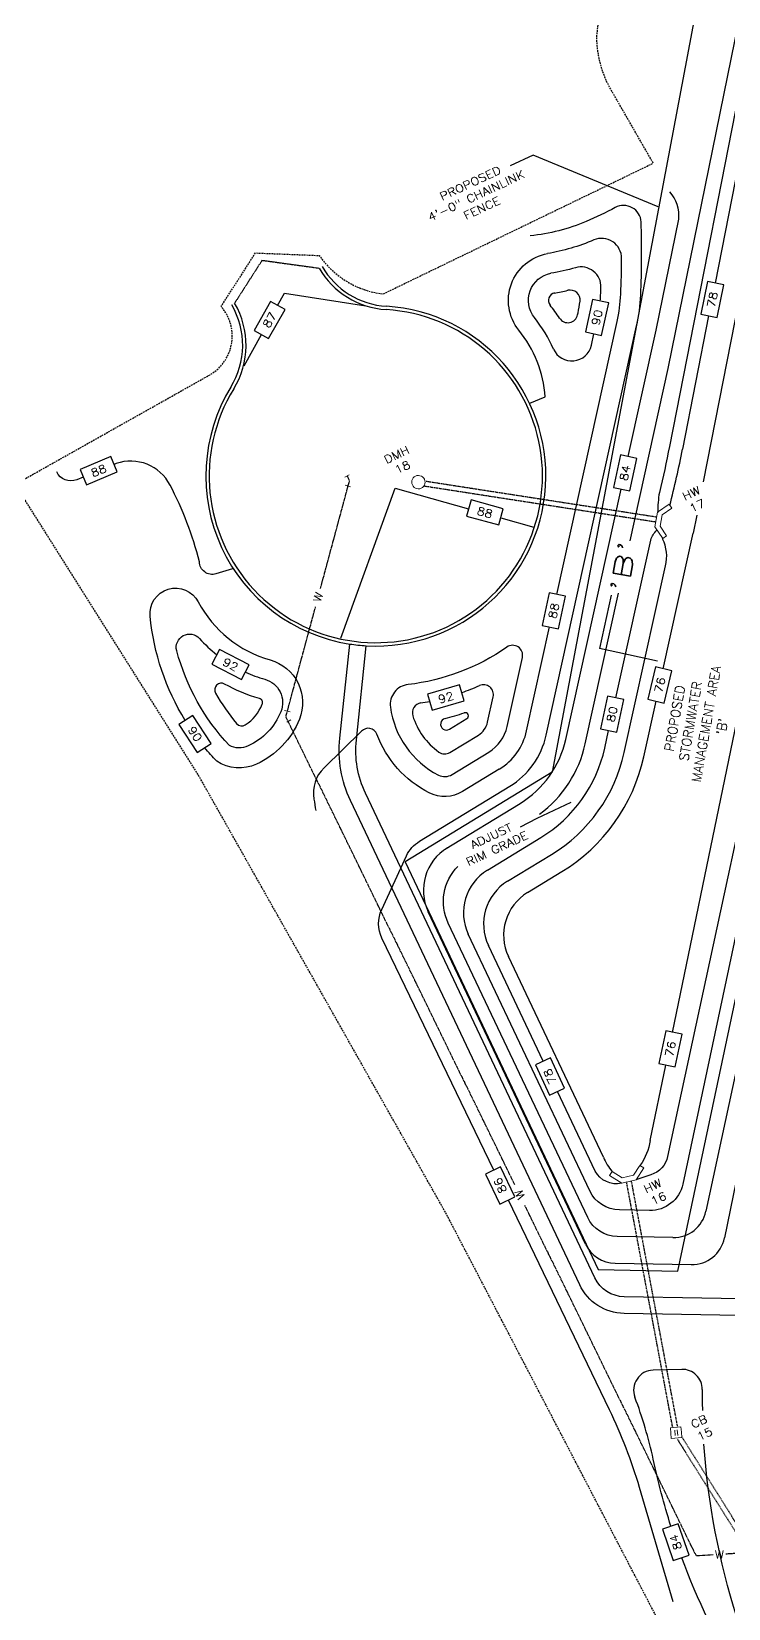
# Model space of a CAD drawing. Header units: feet. Extents: x 1024297 to 1030998, y 90489 to 94481.
# Drawn here: x 1024859.9 to 1025069, y 91706.9 to 92179.9 of the extents above; entities that cross this region are included whole.
import ezdxf
from ezdxf.enums import TextEntityAlignment as Align

# ---------------------------------------------------------------- set-up
doc = ezdxf.new("R2010")
doc.units = ezdxf.units.FT
doc.header["$MEASUREMENT"] = 0
for name, pattern in [('DASHED', [0.75, 0.5, -0.25]), ('DASHED8', [0.09375, 0.0625, -0.03125]), ('HIDDEN', [0.375, 0.25, -0.125]), ('WATER', [1.14, 0.9, -0.06, 0, -0.06, 0, -0.06, 0, -0.06])]:
    doc.linetypes.add(name, pattern=pattern)
for name, color, linetype in [('LOW', 7, 'DASHED'), ('P1COL', 4, 'Continuous'), ('P1SMT', 4, 'Continuous'), ('P2SECT', 5, 'Continuous'), ('P6CUL', 6, 'Continuous'), ('P6DRL', 6, 'HIDDEN'), ('P6WAL', 6, 'Continuous'), ('P6WTL', 6, 'WATER'), ('P7COT', 3, 'Continuous'), ('P7DRS', 3, 'Continuous'), ('P7DRT', 3, 'Continuous'), ('P7EPL', 3, 'Continuous'), ('P7FCL', 3, 'CLF'), ('P7FCT', 3, 'Continuous'), ('P7SCL', 3, 'DASHED8'), ('P7SWT', 3, 'Continuous')]:
    doc.layers.add(name, color=color, linetype=linetype)
doc.styles.add('100', font='simplex.shx', dxfattribs={"width": 1.69, "height": 3.6})
doc.styles.add('60', font='simplex.shx', dxfattribs={"width": 1.15, "height": 2.4})
doc.styles.add('80L', font='simplex.shx', dxfattribs={"height": 2.8})
doc.linetypes.add('CLF', pattern='A,0.28,-0.017891,["X",Standard,S=0.065,R=0,X=0,Y=-0.024733],-0.0663', length=0.364191)
doc.dimstyles.get("Standard").update_dxf_attribs({"dimtxt": 0.18, "dimasz": 0.18, "dimexe": 0.18, "dimexo": 0.0625, "dimgap": 0.09, "dimtad": 0, "dimtih": 1, "dimtoh": 1, "dimdec": 4, "dimzin": 0, "dimdsep": 46, "dimtxsty": 'Standard', "dimcen": 0.09, "dimadec": 0, "dimazin": 0, "dimtfac": 1, "dimtdec": 4, "dimtofl": 0, "dimtmove": 0, "dimatfit": 3, "dimfxl": 1, "dimtolj": 1, "dimtzin": 0, "dimarcsym": 0})

# ---------------------------------------------------------------- blocks, each defined once
blk = doc.blocks.new('DMH')
at = {"color": 0, "linetype": 'ByBlock', "lineweight": 0}
blk.add_lwpolyline([(0.05, 0), (0.049, 0.011), (0.045, 0.022), (0.039, 0.031), (0.031, 0.039), (0.021, 0.045), (0.011, 0.049), (0, 0.05), (-0.011, 0.049), (-0.022, 0.045), (-0.031, 0.039), (-0.039, 0.031), (-0.045, 0.022), (-0.049, 0.011), (-0.05, 0), (-0.049, -0.011), (-0.045, -0.022), (-0.039, -0.031), (-0.031, -0.039), (-0.022, -0.045), (-0.011, -0.049), (0, -0.05), (0.011, -0.049), (0.021, -0.045), (0.031, -0.039), (0.039, -0.031), (0.045, -0.022), (0.049, -0.011), (0.05, 0), (0.05, 0)], dxfattribs=at)
blk = doc.blocks.new('HW')
at = {"color": 0, "linetype": 'ByBlock', "lineweight": 0}
blk.add_lwpolyline([(0, 0), (0.056, 0), (0.131, 0.075), (0.106, 0.1), (0.043, 0.038), (-0.044, 0.038), (-0.106, 0.1), (-0.132, 0.075), (-0.056, 0), (0, 0), (0, 0)], dxfattribs=at)
blk = doc.blocks.new('45')
at = {"color": 0, "linetype": 'ByBlock', "lineweight": 0}
for points in [[(-0.016, 0.046), (-0.046, 0.016)], [(0.038, 0.02), (0.038, -0.016)]]:
    blk.add_lwpolyline(points, dxfattribs=at)
blk = doc.blocks.new('CB')
at = {"color": 0, "linetype": 'ByBlock', "lineweight": 0}
for points in [[(0.039, 0.001), (0.039, 0.041), (-0.041, 0.041), (-0.041, -0.039), (0.039, -0.039), (0.039, 0.001), (0.039, 0.001)], [(-0.01, -0.02), (-0.01, 0.022)], [(0.009, 0.022), (0.009, -0.02)]]:
    blk.add_lwpolyline(points, dxfattribs=at)
blk = doc.blocks.new('CONID')
blk.add_lwpolyline([(-0.125, -0.0625), (0.125, -0.0625), (0.125, 0.0625), (-0.125, 0.0625)], close=True)
at = {"style": '60', "width": 1.15}
blk.add_attdef('CON', text='', height=0.06, dxfattribs=at).set_placement((0, 0), align=Align.MIDDLE)

msp = doc.modelspace()

# ---------------------------------------------------------------- linework, layer by layer
at = {"layer": 'LOW', "flags": 128}
msp.add_lwpolyline([(1025299.17759, 91284.88733), (1025279.69847, 91329.65075), (1025214.17667, 91443.65574), (1025129.37299, 91567.20256), (1025065.53776, 91669.63859), (1024984.13222, 91825.65851), (1024909.83168, 91957.10585), (1024854.97944, 92044.05338), (1024913.67061, 92077.05306, 0.465573073), (1024916.78261, 92097.39941), (1024927.10658, 92113.45921), (1024946.21706, 92112.68682, 0.214873653), (1024965.35001, 92101.15157), (1025046.41901, 92140.37861), (1025033.11285, 92163.52232, -0.116694486), (1025029.4727, 92178.49362), (1025058.20862, 92399.7976), (1025088.4717, 92618.03806), (1025068.00032, 92651.01242), (1025104.13982, 92673.1417, -0.069153808), (1025174.33154, 92703.76178), (1025159.89959, 92747.16501, 0.072673243), (1025104.64104, 92726.41083), (1025077.20131, 92798.84152, 0.286338548), (1025087.67095, 92844.88538), (1025066.28215, 92907.73635), (1025035.46143, 92981.75675), (1024979.69277, 93109.84429), (1024941.579, 93194.97605), (1024923.08504, 93247.82492, 0.00311628), (1024921.22192, 93248.14873), (1024842.94753, 93268.68905), (1024737.93099, 93309.01255), (1024671.38413, 93341.65665), (1024607.91136, 93359.86934, 0.237160651), (1024587.40528, 93356.776), (1024586.26717, 93398.46717), (1024610.79985, 93430.61557, 0.193210887), (1024628.32429, 93417.75266), (1024725.83921, 93389.68857), (1024769.46894, 93380.70795), (1024894.74338, 93346.4907, 0.307613242), (1024921.32719, 93355.60282), (1024931.17963, 93383.92769, 0.26516412), (1024998.99743, 93424.0949), (1025056.95549, 93453.75453), (1025230.39287, 93550.74693, -0.073459567), (1025244.1056, 93555.79692), (1025350.48564, 93578.04901), (1025456.89359, 93598.45522), (1025481.18947, 93605.24487, 0.221219264), (1025517.74021, 93640.41055), (1025517.74021, 93640.41055), (1025526.57016, 93646.10369), (1025561.63476, 93623.06294), (1025568.18391, 93628.818, -0.363591046), (1025588.00867, 93629.28372), (1025594.23187, 93623.18184), (1025598.53631, 93626.9898), (1025531.88064, 93693.14884, -0.8925249), (1025538.74453, 93700.65922), (1025619.65124, 93617.92787, -0.978257696), (1025613.26198, 93611.34698), (1025601.48022, 93621.15952), (1025592.18006, 93611.64559), (1025581.5928, 93618.41362), (1025573.41497, 93609.87325), (1025607.46388, 93576.45468), (1025639.09873, 93548.21308), (1025672.50542, 93511.731), (1025714.46477, 93471.64412), (1025751.02521, 93477.0174), (1025854.30996, 93369.49385), (1025951.47495, 93253.44004), (1026071.26724, 92793.83775), (1026129.354, 92575.68261), (1026262.95081, 92037.03535), (1026423.9854, 91333.86598), (1026452.85438, 91189.01247), (1026544.66412, 91225.18157), (1026549.56736, 91209.09113)], format="xyb", dxfattribs=at)
at = {"layer": 'P1COL'}
for p, q in [((1025023.72773, 92094.89378), (1025023.85647, 92095.47605)), ((1025098.23728, 91993.86392), (1025062.23181, 91826.07343)), ((1024985.30895, 91970.62693), (1024990.50701, 91973.79724)), ((1025026.0967, 91816.18901), (1024978.90116, 91915.85851)), ((1025073.0386, 91917.92507), (1025055.27205, 91834.21649)), ((1025013.39306, 91871.05673), (1024996.94964, 91905.78264)), ((1025031.44497, 91842.28051), (1025002.9658, 91902.42401)), ((1025028.9869, 91838.12502), (1025017.67279, 91862.01862)), ((1025034.96243, 91810.47014), (1025057.81787, 91810.07647)), ((1025054.93917, 91778.65186), (1025046.35622, 91778.41066))]:
    msp.add_line(p, q, dxfattribs=at)
at = {"layer": 'P1COL', "flags": 128}
for points in [[(1025050.89523, 92078.80586), (1025074.32954, 92193.79172, -0.398358217), (1025081.04965, 92198.57948), (1025118.26151, 92193.3679, 0.399203422), (1025129.46728, 92201.37613), (1025130.85175, 92208.54921)], [(1025122.2654, 92161.02564), (1025125.35801, 92180.1275, 0.420484131), (1025120.26732, 92187.02843), (1025083.8609, 92192.1272, 0.398358217), (1025077.14079, 92187.33945), (1025051.28174, 92055.43023)], [(1025116.73815, 92164.42817), (1025118.45551, 92175.03565, 0.420484131), (1025113.36482, 92181.93658), (1025086.67216, 92185.67493, 0.398358217), (1025079.95204, 92180.88717), (1025064.95896, 92104.40621)], [(1025106.68485, 92152.38916), (1025109.25217, 92168.24652, 0.420484131), (1025104.16148, 92175.14744), (1025093.0653, 92176.70148, 0.398358217), (1025086.34519, 92171.91372), (1025061.42281, 92044.78257)], [(1025038.91203, 92052.40009), (1025047.29052, 92090.2948), (1025054.07862, 92123.60217, 0.212068739), (1025051.34162, 92131.75832, 0.595153133)], [(1024976.27371, 91937.00474), (1025003.35222, 91953.51997, 0.204149533), (1025014.28951, 91968.8285), (1025041.43201, 92091.59011, 0.043318029), (1025042.6521, 92100.84924, 0.018969171), (1025042.79449, 92122.75221, 0.545140017), (1025035.01952, 92127.05944, -0.022944085), (1025026.32295, 92122.89675, -0.075405281), (1025009.51989, 92118.6058)], [(1025028.59745, 92117.34417, -0.057091014), (1025014.65733, 92113.25423)], [(1025014.03316, 92070.28178, 0.150322382), (1025006.0981, 92090.30222, -0.567731272), (1025014.65733, 92113.25423, -0.950203117)], [(1025030.49235, 92099.02296, 0.014083419), (1025030.66394, 92101.38228, 0.001502469), (1025030.73283, 92103.04423, 0.510899251), (1025023.07858, 92109.0409, -0.02719871), (1025015.68026, 92107.34207)], [(1025017.47981, 92011.05031), (1025035.5735, 92092.88542, 0.043318029), (1025036.65802, 92101.11576, 0.009428737), (1025036.93075, 92111.77618)], [(1025016.50707, 92084.62927, 0.064962963), (1025010.77948, 92094.05519, -0.567731272), (1025015.73825, 92107.3524)], [(1024920.20315, 92018.7625), (1024915.2229, 92017.22201, -0.503951511), (1024910.2939, 92020.84325, 0.056137365), (1024901.45854, 92043.86433, 0.373278163), (1024885.28091, 92050.28203), (1024884.69219, 92050.04088)], [(1025051.28174, 92055.43023, -0.011646956), (1025048.24692, 92041.65688, 0.040529863), (1025047.75117, 92035.63022)], [(1024875.43835, 92046.25036), (1024873.4599, 92045.43995, -0.399325956), (1024867.45368, 92047.77703)], [(1024983.77497, 91934.55188), (1025006.47641, 91948.39753, 0.204149533), (1025020.14802, 91967.53319), (1025036.75312, 92042.63567)], [(1025045.66666, 92027.3653, -0.12327572), (1025047.4477, 92030.32216, -6.119566172)], [(1025050.099, 92019.6196, 0.179111877), (1025049.22212, 92027.71309, 51.083832193)], [(1025002.69609, 91925.00823), (1025015.84897, 91933.0302, 0.204149533), (1025037.72356, 91963.64725), (1025050.099, 92019.6196)], [(1025088.83532, 92019.00735), (1025050.72851, 91842.53535, -0.278810057), (1025045.63827, 91837.02822), (1025041.51913, 91835.61552)], [(1024906.01734, 91973.25141, -0.113713455), (1024895.48106, 92004.49845, -0.823331547), (1024909.91836, 92008.83739, 0.205977991), (1024931.52252, 91991.38874, -0.44704881), (1024940.25601, 91973.62249, -0.191436466), (1024927.38756, 91960.14279, -0.25698926), (1024915.45954, 91961.01263, -0.018629001), (1024911.83082, 91965.10591, -0.018629001)], [(1025012.31879, 91945.10776, 0.180532218), (1025026.00653, 91966.23788), (1025035.99087, 92011.39559)], [(1024924.04737, 91987.74199, 0.037931336), (1024929.90412, 91985.61113, -0.44704881), (1024934.69276, 91975.86976, -0.191436466), (1024924.88472, 91965.59584, -0.232067835), (1024919.24678, 91965.74114, -0.122185283), (1024903.46525, 91994.12169, -0.791128653), (1024910.31053, 91997.83028, 0.043290785), (1024915.48558, 91992.95497, 0.043290785)], [(1025000.22803, 91958.64242), (1025000.22803, 91958.64242, 0.204149533), (1025008.431, 91970.12382), (1025015.32091, 92001.28588)], [(1025002.50605, 91995.25524, -0.125146588), (1024972.84833, 91984.02784, 0.419542119), (1024967.57571, 91977.28196, 0.246439265), (1024981.95979, 91956.88891, 0.260918642), (1024986.08156, 91957.04235), (1024997.10384, 91963.76486, 0.204149533), (1025002.57248, 91971.41913), (1025007.1561, 91992.15018, 0.683875128), (1025002.50605, 91995.25524)], [(1024982.12856, 91963.78596, 0.299760852), (1024985.42711, 91963.6711), (1024993.97965, 91968.88731, 0.204149533), (1024996.71397, 91972.71444), (1024998.39732, 91980.328, 0.615803035), (1024994.24632, 91983.7156)], [(1025008.71225, 91921.6496), (1025018.97316, 91927.90775, 0.204149533), (1025043.58207, 91962.35194), (1025047.26673, 91979.01714)], [(1025000.22803, 91958.64242), (1024989.20575, 91951.91991, -0.260918642), (1024979.22513, 91951.54834, -0.185970276), (1024963.47551, 91969.15397, 0.560705457), (1024958.91375, 91970.01556), (1024947.64933, 91959.04521, 0.246433315), (1024944.59892, 91949.69603, -0.000394827), (1024945.18809, 91946.20231, 0.846161484)], [(1024996.67994, 91928.36685), (1025012.72478, 91938.15264, 0.204149533), (1025031.86504, 91964.94257), (1025033.03549, 91970.23634)], [(1024998.59675, 91838.43363), (1024965.01586, 91907.99783, -0.224427188), (1024964.94578, 91916.54416), (1024972.40501, 91932.66636, -0.148525252), (1024976.27371, 91937.00474)], [(1025052.28217, 91818.17301), (1025035.60473, 91818.46027, -0.285209909), (1025026.73899, 91824.17913), (1024984.91732, 91912.49989, -0.315818004), (1024987.8251, 91929.48325, -0.315818004)], [(1025055.27206, 91834.21654, -0.359057969), (1025045.31773, 91826.29415), (1025036.24702, 91826.45039, -0.285209909), (1025027.38129, 91832.16925), (1024990.93348, 91909.14126)], [(1025045.49914, 91847.23649, -0.12353954), (1025042.46741, 91839.88205, -0.201668603)], [(1025036.91909, 91834.45018, -0.332784402), (1025028.9869, 91838.12502)], [(1025031.44497, 91842.28051, 0.058720303), (1025034.0464, 91837.93896, 0.421555179)], [(1025052.38611, 91708.94553), (1025042.28914, 91743.18476, 0.040279943), (1025033.30859, 91766.52661), (1025002.94406, 91829.42799)], [(1025051.71508, 91731.61347, -0.024732927), (1025046.41343, 91751.70606, 0.036220133), (1025040.90983, 91770.29822)], [(1025095.95537, 91651.85523), (1025093.29762, 91656.24227, -0.119549303), (1025061.63037, 91756.22992, -0.119549303)], [(1025095.95537, 91651.85523), (1025093.40749, 91650.25915), (1025072.59635, 91685.78495, -0.048189735), (1025054.96713, 91722.15703, -0.048189735)]]:
    msp.add_lwpolyline(points, format="xyb", dxfattribs=at)
for points in [[(1025052.22246, 91879.70727), (1025084.82799, 92037.17817), (1025103.93894, 92137.91504)], [(1024933.73795, 92097.71441), (1024935.79023, 92101.42669), (1024960.17869, 92097.62534)], [(1025063.03519, 92094.59288), (1025055.20702, 92054.66073)], [(1024923.7087, 92079.57289), (1024928.8994, 92088.96213)], [(1025027.85319, 92085.76011), (1025028.6133, 92089.19797)], [(1025039.47203, 92027.14037), (1025050.89523, 92078.80586)], [(1025009.35541, 92068.35751), (1025014.03316, 92070.28178)], [(1024952.65663, 91997.96063), (1024968.94774, 92042.94989), (1024991.01922, 92036.74649)], [(1025000.64628, 92034.04072), (1025010.54668, 92031.25812)], [(1025059.47544, 92034.84888), (1025058.41445, 92029.43668)], [(1025035.1944, 91980.00076), (1025045.66666, 92027.3653)], [(1025049.4259, 91988.78276), (1025058.41445, 92029.43668)], [(1025087.66612, 91915.26987), (1025067.78729, 91818.07128)], [(1025045.49914, 91847.23649), (1025050.19489, 91869.91497)]]:
    msp.add_lwpolyline(points, dxfattribs=at)
msp.add_lwpolyline([(1024917.83609, 91984.17074, 0.760298407), (1024915.11336, 91981.44259, 0.045098992), (1024921.41165, 91972.35103, 0.378484949), (1024924.02993, 91971.95221, 0.154821055), (1024929.12951, 91978.11704, 0.44704881), (1024928.28572, 91979.83352, -0.060225374)], format="xyb", close=True, dxfattribs=at)
at = {"layer": 'P1COL'}
for centre, radius, start, end in [((1025030.93088, 92111.81651), 6, 359.6149221, 112.8863989), ((1025017.22697, 92099.22401), 2.26359, 100.3787298, 218.7184597), ((1025003.77602, 92176.14367), 75.82385, 279.8162902, 282.9736647), ((1025021.47222, 92099.33192), 3, 353.1848459, 102.9736647), ((1024988.7054, 92103.24792), 36, 347.5325205, 353.1848459), ((1024977.52217, 92067.39347), 48.62505, 33.0409645, 38.7184597), ((1025020.79848, 92095.54143), 3, 213.0409645, 347.5325205), ((1025021.99468, 92087.05542), 6, 203.8509363, 347.5325205), ((1024754.16172, 92113.67667), 306.77541, 345.6669068, 348.9085779), ((1024965.59994, 92047.95962), 70.34137, 289.4300806, 294.032071), ((1024977.13776, 91975.53148), 3, 99.0511783, 197.1335309), ((1024965.59994, 92047.95962), 70.34137, 279.0511783, 281.2763635), ((1024965.59994, 92047.95962), 76.34137, 283.9163258, 288.4068808), ((1024990.00821, 91974.61508), 0.95795, 301.3790986, 108.4068808), ((1024994.19905, 91980.79115), 20.85361, 197.1335309, 234.6324081), ((1024984.38648, 91972.13942), 1.7716, 103.9163258, 301.3790986), ((1024992.45809, 91922.278), 15, 121.3790986, 205.3385053), ((1025004.49041, 91915.56074), 15, 121.3790986, 205.3385053), ((1025010.50657, 91912.20212), 15, 121.3790986, 205.3385053), ((1025016.52273, 91908.84349), 15, 121.3790986, 205.3385053), ((1025052.45439, 91828.17152), 10, 269.0132043, 347.888801), ((1025035.13465, 91820.46866), 10, 205.3385053, 269.0132043), ((1025057.99009, 91820.07499), 10, 269.0132043, 348.4413965), ((1025046.52477, 91772.41303), 6, 91.609748, 200.6383716), ((1025055.10772, 91772.65423), 6, 359.7134916, 91.609748), ((1025283.56854, 91771.5118), 222.46368, 179.7134916, 181.3496717)]:
    msp.add_arc(centre, radius, start, end, dxfattribs=at)
at = {"layer": 'P2SECT'}
msp.add_line((1025047.68046, 91991.00044), (1025030.2714, 91994.84957), dxfattribs=at)
at = {"layer": 'P6CUL'}
for centre, radius, start, end in [((1024967.82901, 92121.42602), 24, 210.0869989, 266.4540071), ((1024899.24652, 92085.76394), 24, 328.4937884, 30.2558905), ((1024963.19028, 92046.56961), 51, 266.7863885, 86.4540071), ((1024963.19028, 92046.56961), 51, 148.4937884, 261.1669031), ((1024963.19028, 92046.56961), 51, 261.1669031, 266.7863885)]:
    msp.add_arc(centre, radius, start, end, dxfattribs=at)
at = {"layer": 'P6DRL', "flags": 128}
for points in [[(1025047.1453, 92032.73736), (1024977.82941, 92043.46531)], [(1025047.37473, 92034.21971), (1024978.26195, 92044.91622)], [(1025052.24566, 91761.29261), (1025038.40996, 91834.85406)], [(1025053.70648, 91761.64078), (1025039.88411, 91835.13133)], [(1025054.97229, 91758.40584), (1025177.66296, 91563.1571)], [(1025053.71011, 91757.59521), (1025176.41495, 91562.32392)]]:
    msp.add_lwpolyline(points, dxfattribs=at)
at = {"layer": 'P6WAL', "flags": 128}
for points in [[(1025089.37881, 91794.53062), (1025037.64005, 91795.4218, -0.285209909), (1025024.34145, 91804.00009), (1024955.55196, 91949.27263, -0.137702528), (1024952.37802, 91967.9241), (1024955.35889, 91996.17448)], [(1025084.30875, 91799.61869), (1025037.72616, 91800.42106, -0.285209909), (1025028.86043, 91806.13992), (1024960.07093, 91951.41245, -0.137702528), (1024957.35041, 91967.39943), (1024960.33129, 91995.64981)]]:
    msp.add_lwpolyline(points, format="xyb", dxfattribs=at)
at = {"layer": 'P6WTL'}
msp.add_line((1024955.33125, 92045.22816), (1024954.63217, 92046.53471), dxfattribs=at)
at = {"layer": 'P6WTL', "flags": 128}
for points in [[(1024946.57993, 92012.80176), (1024955.33125, 92045.22816)], [(1025004.90722, 91833.9488), (1024936.20603, 91974.36315), (1024945.09142, 92007.28635)], [(1025064.34911, 91723.01253), (1025059.34007, 91722.69666), (1025007.89705, 91827.83806)], [(1025096.8402, 91725.06137), (1025068.17418, 91723.25373)]]:
    msp.add_lwpolyline(points, dxfattribs=at)
at = {"layer": 'P7EPL'}
for centre, radius, start, end in [((1024967.82901, 92121.42602), 25, 210.0869989, 266.4540071), ((1024899.24652, 92085.76394), 25, 328.4937884, 30.2558905), ((1024963.19028, 92046.56961), 50, 148.4937884, 86.4540071)]:
    msp.add_arc(centre, radius, start, end, dxfattribs=at)
at = {"layer": 'P7FCL', "flags": 128}
msp.add_lwpolyline([(1025062.30741, 92202.64122), (1025016.07842, 91957.76776), (1024972.00337, 91930.88631), (1025029.929, 91808.55655), (1025053.82764, 91808.1449), (1025107.0205, 92058.76752), (1025130.38332, 92193.10709)], close=True, dxfattribs=at)
at = {"layer": 'P7SCL', "flags": 128}
msp.add_lwpolyline([(1024920.84111, 92098.3605), (1024929.0972, 92111.24963), (1024946.19738, 92108.89316)], dxfattribs=at)

# ---------------------------------------------------------------- block references
at = {"layer": 'P6WTL', "yscale": 40}
for p, xscale, zscale, rotation in [((1024955.33125, 92045.22816), 39.99999999997986, 40.00000000000002, 116.9160852448289), ((1024936.20603, 91974.36315), 39.99999999998049, 40.00000000000004, 301.3425845445732)]:
    msp.add_blockref('45', p, dxfattribs=dict(at, xscale=xscale, zscale=zscale, rotation=rotation))
at = {"layer": 'P7COT'}
for p, xscale, yscale, zscale, rotation, values in [((1025064.15271, 92099.46824), 40.00000000000231, 40, 40, 78.62563277811932, {'CON': '78'}), ((1024931.32301, 92093.33581), 40.00000000000465, 40, 40, 60.38787337640665, {'CON': '87'}), ((1025029.5495, 92094.11119), 40.00000000000583, 40, 40, 77.75380781178302, {'CON': '90'}), ((1024880.05772, 92048.16383), 40.00000000003919, 40, 40, 22.51141386008199, {'CON': '88'}), ((1025037.94981, 92047.49281), 39.99999999999135, 40, 40, 77.93188205475364, {'CON': '84'}), ((1024995.89828, 92035.63025), 40.00000000003445, 40, 40, 344.5218458318082, {'CON': '88'}), ((1025016.57748, 92006.13022), 39.99999999999135, 40, 40, 77.93188205475364, {'CON': '88'}), ((1024919.5935, 91990.01441), 39.99999999999615, 40, 40, 332.6252911746586, {'CON': '92'}), ((1025048.39026, 91983.88944), 39.99999999998167, 40, 40, 76.55091915243047, {'CON': '76'}), ((1024984.22721, 91980.1301), 40.00000000002245, 40, 40, 16.434313209826, {'CON': '92'}), ((1025034.05521, 91975.13132), 39.99999999999135, 40, 40, 77.93188205475364, {'CON': '80'}), ((1024908.95012, 91969.19579), 40.00000000002512, 40, 40, 303.3290212236903, {'CON': '90'}), ((1025051.57907, 91874.7346), 39.99999999999934, 39.99999999999934, 39.99999999999934, 78.32744924943, {'CON': '76'}), ((1025015.42734, 91866.48844), 40.00000000000435, 40, 40, 114.9999999999062, {'CON': '78'}), ((1025000.49493, 91833.7987), 39.99999999997245, 40, 40, 115.6207801414778, {'CON': '86'}), ((1025053.16635, 91726.82524), 40.00000000000415, 40, 40, 108.953370729541, {'CON': '84'})]:
    msp.add_blockref('CONID', p, dxfattribs=dict(at, xscale=xscale, yscale=yscale, zscale=zscale, rotation=rotation)).add_auto_attribs(values)
at = {"layer": 'P7DRS', "yscale": 40}
for name, p, xscale, zscale, rotation in [('DMH', (1024975.96073, 92044.71925), 40.00000000004214, 40, 24.99999999997301), ('HW', (1025047.26002, 92033.47854), 40.00000000000255, 40.00000000000003, 259.4994365393455), ('HW', (1025039.14703, 91834.9927), 40.00000000001831, 40, 12.83316606575185), ('CB', (1025053.32334, 91759.62034), 39.99999999995044, 40.00000000000003, 4.959419403394827)]:
    msp.add_blockref(name, p, dxfattribs=dict(at, xscale=xscale, zscale=zscale, rotation=rotation))

# ---------------------------------------------------------------- texts
at = {"layer": 'P1SMT', "style": '80L'}
for s, p in [('STORMWATER', (1025058.96172, 91972.79671)), ('MANAGEMENT AREA', (1025063.68943, 91971.96679)), ('PROPOSED', (1025054.23402, 91973.62663)), ("'B'", (1025068.41714, 91971.13686))]:
    msp.add_text(s, height=2.8, rotation=80.0434806, dxfattribs=at).set_placement(p, align=Align.CENTER)
at = {"layer": 'P2SECT', "style": '100', "width": 1.69}
msp.add_text("'B'", height=5.296353, rotation=79.9595396, dxfattribs=at).set_placement((1025039.99008, 92018.93229), align=Align.CENTER)
at = {"layer": 'P6WTL', "style": '60', "width": 1.15}
for rotation, p in [(73.1684037, (1024946.60033, 92008.53365)), (116.2194152, (1025008.05801, 91830.34262))]:
    msp.add_text('W', height=2.4, rotation=rotation, dxfattribs=at).set_placement(p)
msp.add_text('W', height=2.4, rotation=0.9570055, dxfattribs=at).set_placement((1025066.2622, 91723.10471), align=Align.MIDDLE)
at = {"layer": 'P7DRT', "style": '60', "width": 1.15}
for s, p in [('DMH', (1024969.95676, 92051.86095)), ('18', (1024971.69553, 92048.13214)), ('HW', (1025058.35544, 92040.27666)), ('17', (1025060.09421, 92036.54785)), ('HW', (1025046.75861, 91832.55154)), ('16', (1025048.49738, 91828.82273)), ('CB', (1025060.64258, 91761.9005)), ('15', (1025062.38135, 91758.17169))]:
    msp.add_text(s, height=2.4, rotation=25, dxfattribs=at).set_placement(p, align=Align.CENTER)
at = {"layer": 'P7FCT', "style": '60', "width": 1.15}
for s, p in [('4\'-0" CHAINLINK', (1024993.78982, 92129.54662)), ('PROPOSED', (1024992.05105, 92133.27543)), ('FENCE', (1024995.52859, 92125.81782))]:
    msp.add_text(s, height=2.4, rotation=25, dxfattribs=at).set_placement(p, align=Align.CENTER)
at = {"layer": 'P7SWT', "style": '60', "width": 1.15}
for s, p in [('ADJUST', (1024998.32691, 91937.50142)), ('RIM GRADE', (1025000.06568, 91933.77261))]:
    msp.add_text(s, height=2.4, rotation=25, dxfattribs=at).set_placement(p, align=Align.CENTER)

# ---------------------------------------------------------------- leaders
at = {"layer": 'P2SECT'}
msp.add_leader([(1025033.80615, 92010.83673), (1025030.2714, 91994.84957)], dimstyle='Standard', override={"dimasz": 0.2}, dxfattribs=at)
at = {"layer": 'P7FCT'}
msp.add_leader([(1025047.88842, 92127.29898), (1025010.36144, 92142.7956), (1025003.51393, 92139.60255)], dimstyle='Standard', override={"dimse1": 1, "dimse2": 1}, dxfattribs=at)
at = {"layer": 'P7SWT'}
msp.add_leader([(1025021.64011, 91948.65474), (1025011.4617, 91943.81536), (1025006.50199, 91941.29319)], dimstyle='Standard', dxfattribs=at)

doc.saveas('drawing.dxf')
